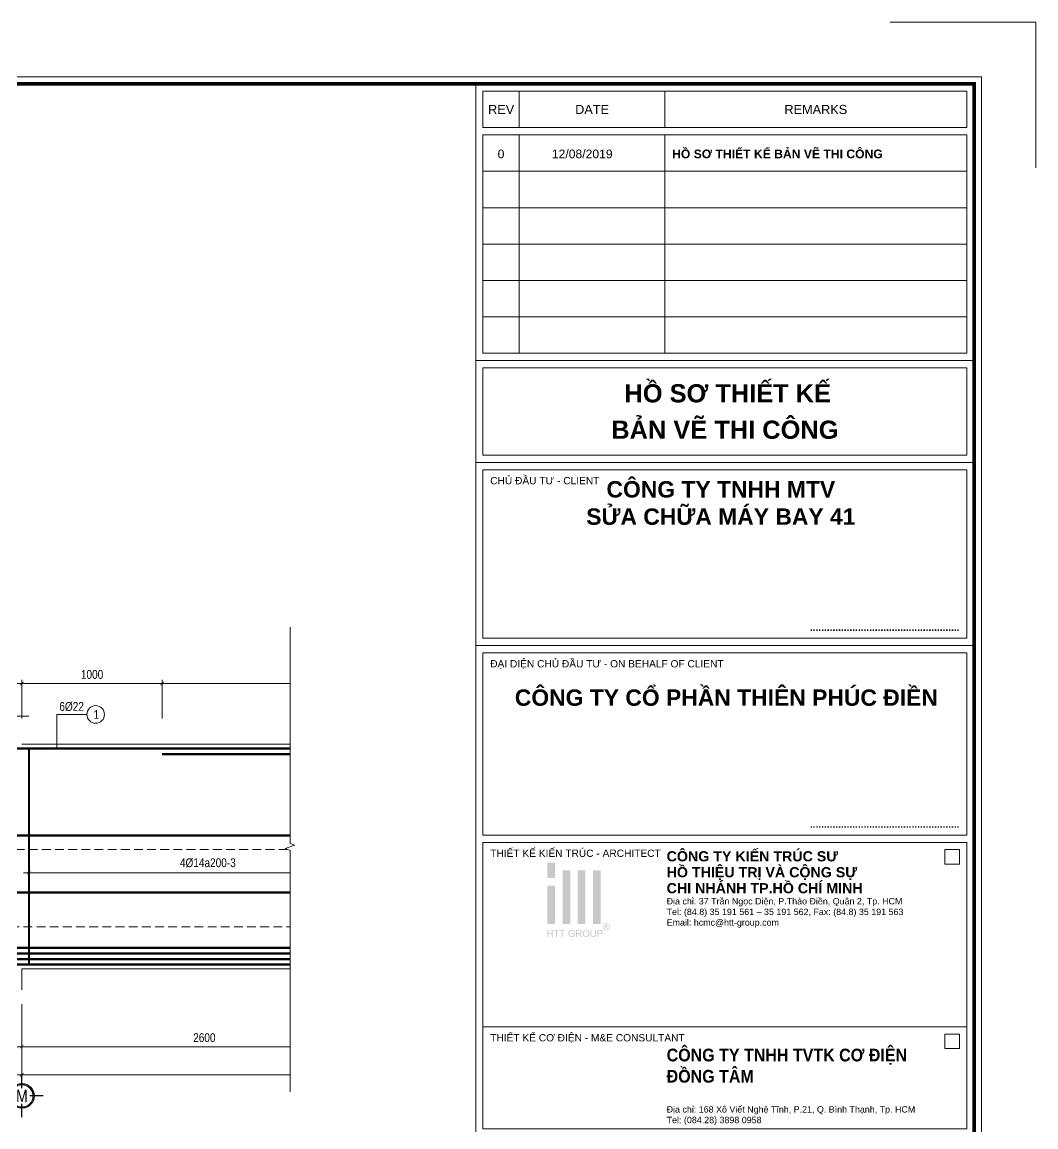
# Model space of a CAD drawing. Header units: millimetres. Extents: x 3014920 to 3563667, y -1638653 to -1356471.
# Drawn here: x 3316612 to 3323837, y -1593797 to -1585927 of the extents above; entities that cross this region are included whole.
import ezdxf
from ezdxf.enums import TextEntityAlignment as Align
from ezdxf.xclip import XClip

# ---------------------------------------------------------------- set-up
doc = ezdxf.new("R2010")
doc.units = ezdxf.units.MM
doc.header["$MEASUREMENT"] = 0
doc.header["$XCLIPFRAME"] = 0
doc.header["$PDMODE"] = 2
doc.linetypes.add('HIDDEN', pattern=[0.375, 0.25, -0.125])
doc.layers.get('0').update_dxf_attribs({"lineweight": 9})
doc.layers.get('Defpoints').update_dxf_attribs({"color": 10, "lineweight": 0})
for name, color, linetype, lineweight in [('2', 2, 'Continuous', 20), ('CDAI', 21, 'Continuous', 40), ('CTHEP', 50, 'Continuous', 50), ('DBAO', 90, 'Continuous', 13), ('DGIONG', 130, 'Continuous', 13), ('KTH', 154, 'Continuous', 9), ('Net khuat', 8, 'HIDDEN', 13), ('TEXT', 7, 'Continuous', 15), ('TEXT P X', 1, 'Continuous', 9)]:
    doc.layers.add(name, color=color, linetype=linetype, lineweight=lineweight)
doc.layers.add('8', color=8, linetype='Continuous')
doc.layers.add('CHG_XX_Khung ten$0$TKTC', color=1, linetype='Continuous')
doc.styles.add('CHG_XX_Khung ten$0$A1 BORDER$0$ARIAL', font='arial.ttf')
doc.styles.add('CHG_XX_Khung ten$0$A1 BORDER$0$Arial - Bold', font='arialbd.ttf', dxfattribs={"height": 2.5})
doc.styles.add('CHG_XX_Khung ten$0$A1 BORDER$0$Title Block DD$0$ARIAL', font='arial.ttf')
doc.styles.add('CHG_XX_Khung ten$0$A1 BORDER$0$Title Block DD$0$Arial - Bold', font='arialbd.ttf', dxfattribs={"height": 2.5})
doc.styles.add('CHG_XX_Khung ten$0$arial', font='arial.ttf')
doc.styles.add('CHG_XX_Khung ten$0$Arial - Bold', font='arialbd.ttf')
doc.styles.add('CHG_XX_Khung ten$0$ArialB', font='arialbd.ttf')
doc.styles.add('HELVECONDENSE', font='VHELVCN_0.TTF')
doc.styles.add('Star-HelCon', font='VHELVCN_0.TTF')
doc.styles.add('TTP-HelCon', font='VHELVCN_0.TTF')
doc.styles.add('VNI-HELVE-CONDENSE', font='VHELVCN_0.TTF')
doc.dimstyles.new('kc-25', dxfattribs={"dimtxt": 62.5, "dimasz": 20, "dimexe": 20, "dimexo": 50, "dimgap": 25, "dimtad": 3, "dimdec": 0, "dimzin": 0, "dimdsep": 46, "dimtxsty": 'VNI-HELVE-CONDENSE', "dimblk": 'DIM', "dimcen": 2.5, "dimclrd": 256, "dimclre": 154, "dimclrt": 7, "dimaunit": 1, "dimadec": 0, "dimazin": 0, "dimtfac": 1, "dimtdec": 0, "dimtix": 1, "dimtmove": 0, "dimatfit": 3, "dimldrblk": 'DOT', "dimfxl": 1, "dimtolj": 1, "dimtzin": 0, "dimarcsym": 0})
doc.dimstyles.new('TTP-25', dxfattribs={"dimscale": 25, "dimtxt": 2.5, "dimasz": 1, "dimexe": 1, "dimexo": 1, "dimgap": 0.09, "dimtad": 0, "dimdec": 4, "dimrnd": 1, "dimzin": 9, "dimdsep": 46, "dimtxsty": 'TTP-HelCon', "dimblk": 'ARCHTICK', "dimcen": 0.09, "dimdle": 1.5, "dimclrd": 256, "dimclre": 256, "dimclrt": 7, "dimadec": 0, "dimazin": 0, "dimtfac": 1, "dimtdec": 4, "dimtmove": 0, "dimatfit": 3, "dimldrblk": 'ARCHTICK', "dimfxl": 1, "dimtvp": 1, "dimtolj": 1, "dimtzin": 0, "dimarcsym": 0})

# ---------------------------------------------------------------- blocks, each defined once
blk = doc.blocks.new('dau truc')
blk.add_circle((0, 0), 180)
at = {"layer": '8'}
for p, q in [((0, 127), (0, 345)), ((-127, 0), (-345, 0)), ((0, -345), (0, -127)), ((345, 0), (127, 0))]:
    blk.add_line(p, q, dxfattribs=at)
blk.add_circle((0, 0), 200, dxfattribs=at)
at = {"layer": 'TEXT', "style": 'HELVECONDENSE'}
blk.add_attdef('A', text='', height=233, dxfattribs=at).set_placement((0, 0), align=Align.MIDDLE)
blk = doc.blocks.new('_ArchTick')
at = {"color": 0, "linetype": 'ByBlock', "const_width": 0.15}
blk.add_lwpolyline([(-0.5, -0.5), (0.5, 0.5)], dxfattribs=at)
blk = doc.blocks.new('*D2312')
at = {"layer": 'Defpoints', "color": 0, "transparency": 16777216}
for p in [(9920, -1797.3), (-2331, -1899.7), (9920, -2324.6)]:
    blk.add_point(p, dxfattribs=at)
at = {"layer": 'KTH', "lineweight": -2, "transparency": 16777216}
for p, q in [((9920, -1822.3), (9920, -2349.6)), ((-2331, -1924.7), (-2331, -2349.6)), ((-2368.5, -2324.6), (9957.5, -2324.6))]:
    blk.add_line(p, q, dxfattribs=at)
at = {"layer": 'KTH', "lineweight": -2, "transparency": 16777216, "xscale": 25, "yscale": 25, "zscale": 25, "rotation": 180}
blk.add_blockref('_ArchTick', (-2331, -2324.6), dxfattribs=at)
at = {"layer": 'KTH', "lineweight": -2, "transparency": 16777216, "xscale": 25, "yscale": 25, "zscale": 25}
blk.add_blockref('_ArchTick', (9920, -2324.6), dxfattribs=at)
at = {"layer": 'KTH', "color": 7, "transparency": 16777216, "insert": (3794.5, -2260.8), "char_height": 62.5, "attachment_point": 5, "style": 'TTP-HelCon'}
blk.add_mtext('\\A1;10450', dxfattribs=at)
blk = doc.blocks.new('*D2316')
at = {"layer": 'Defpoints', "color": 0, "transparency": 16777216}
for p in [(4370, -1899.7), (9920, -1899.7), (4370, -2124.7)]:
    blk.add_point(p, dxfattribs=at)
at = {"layer": 'KTH', "lineweight": -2, "transparency": 16777216}
for p, q in [((4370, -1924.7), (4370, -2149.7)), ((9920, -1924.7), (9920, -2149.7)), ((9957.5, -2124.7), (4332.5, -2124.7))]:
    blk.add_line(p, q, dxfattribs=at)
at = {"layer": 'KTH', "lineweight": -2, "transparency": 16777216, "xscale": 25, "yscale": 25, "zscale": 25, "rotation": 180}
blk.add_blockref('_ArchTick', (4370, -2124.7), dxfattribs=at)
at = {"layer": 'KTH', "lineweight": -2, "transparency": 16777216, "xscale": 25, "yscale": 25, "zscale": 25}
blk.add_blockref('_ArchTick', (9920, -2124.7), dxfattribs=at)
at = {"layer": 'KTH', "color": 7, "transparency": 16777216, "insert": (7145, -2060.8), "char_height": 62.5, "attachment_point": 5, "style": 'TTP-HelCon'}
blk.add_mtext('\\A1;5550', dxfattribs=at)
blk = doc.blocks.new('*D2319')
at = {"layer": 'Defpoints', "color": 0, "transparency": 16777216}
for p in [(9970, -709.4), (12520, -709.4), (12520, -885.1)]:
    blk.add_point(p, dxfattribs=at)
at = {"layer": 'KTH', "lineweight": -2, "transparency": 16777216}
for p, q in [((9970, -734.4), (9970, -910.1)), ((12520, -734.4), (12520, -910.1)), ((9932.5, -885.1), (12557.5, -885.1))]:
    blk.add_line(p, q, dxfattribs=at)
at = {"layer": 'KTH', "lineweight": -2, "transparency": 16777216, "xscale": 25, "yscale": 25, "zscale": 25, "rotation": 180}
blk.add_blockref('_ArchTick', (9970, -885.1), dxfattribs=at)
at = {"layer": 'KTH', "lineweight": -2, "transparency": 16777216, "xscale": 25, "yscale": 25, "zscale": 25}
blk.add_blockref('_ArchTick', (12520, -885.1), dxfattribs=at)
at = {"layer": 'KTH', "color": 7, "transparency": 16777216, "insert": (11245, -815.2), "char_height": 62.5, "attachment_point": 5, "style": 'TTP-HelCon'}
blk.add_mtext('\\A1;4Þ14a200-3', dxfattribs=at)
blk = doc.blocks.new('*D2320')
at = {"layer": 'Defpoints', "color": 0, "transparency": 16777216}
for p in [(10920, 463), (10920, 189), (15120.3, 189)]:
    blk.add_point(p, dxfattribs=at)
at = {"layer": 'KTH', "lineweight": -2, "transparency": 16777216}
for p, q in [((10920, 214), (10920, 488)), ((15120.3, 214), (15120.3, 488)), ((15157.8, 463), (10882.5, 463))]:
    blk.add_line(p, q, dxfattribs=at)
at = {"layer": 'KTH', "lineweight": -2, "transparency": 16777216, "xscale": 25, "yscale": 25, "zscale": 25, "rotation": 180}
blk.add_blockref('_ArchTick', (10920, 463), dxfattribs=at)
at = {"layer": 'KTH', "lineweight": -2, "transparency": 16777216, "xscale": 25, "yscale": 25, "zscale": 25}
blk.add_blockref('_ArchTick', (15120.3, 463), dxfattribs=at)
at = {"layer": 'KTH', "color": 7, "transparency": 16777216, "insert": (13020.2, 526.8), "char_height": 62.5, "attachment_point": 5, "style": 'TTP-HelCon'}
blk.add_mtext('\\A1;4200', dxfattribs=at)
blk = doc.blocks.new('*D2321')
at = {"layer": 'Defpoints', "color": 0, "transparency": 16777216}
for p in [(9920, 463), (9920, 189), (10920, 189)]:
    blk.add_point(p, dxfattribs=at)
at = {"layer": 'KTH', "lineweight": -2, "transparency": 16777216}
for p, q in [((9920, 214), (9920, 488)), ((10920, 214), (10920, 488)), ((10957.5, 463), (9882.5, 463))]:
    blk.add_line(p, q, dxfattribs=at)
at = {"layer": 'KTH', "lineweight": -2, "transparency": 16777216, "xscale": 25, "yscale": 25, "zscale": 25, "rotation": 180}
blk.add_blockref('_ArchTick', (9920, 463), dxfattribs=at)
at = {"layer": 'KTH', "lineweight": -2, "transparency": 16777216, "xscale": 25, "yscale": 25, "zscale": 25}
blk.add_blockref('_ArchTick', (10920, 463), dxfattribs=at)
at = {"layer": 'KTH', "color": 7, "transparency": 16777216, "insert": (10420, 526.8), "char_height": 62.5, "attachment_point": 5, "style": 'TTP-HelCon'}
blk.add_mtext('\\A1;1000', dxfattribs=at)
blk = doc.blocks.new('*D2323')
at = {"layer": 'Defpoints', "color": 0, "transparency": 16777216}
for p in [(9920, -1899.7), (12520, -1899.7), (9920, -2124.7)]:
    blk.add_point(p, dxfattribs=at)
at = {"layer": 'KTH', "lineweight": -2, "transparency": 16777216}
for p, q in [((9920, -1924.7), (9920, -2149.7)), ((12520, -1924.7), (12520, -2149.7)), ((12557.5, -2124.7), (9882.5, -2124.7))]:
    blk.add_line(p, q, dxfattribs=at)
at = {"layer": 'KTH', "lineweight": -2, "transparency": 16777216, "xscale": 25, "yscale": 25, "zscale": 25, "rotation": 180}
blk.add_blockref('_ArchTick', (9920, -2124.7), dxfattribs=at)
at = {"layer": 'KTH', "lineweight": -2, "transparency": 16777216, "xscale": 25, "yscale": 25, "zscale": 25}
blk.add_blockref('_ArchTick', (12520, -2124.7), dxfattribs=at)
at = {"layer": 'KTH', "color": 7, "transparency": 16777216, "insert": (11220, -2060.8), "char_height": 62.5, "attachment_point": 5, "style": 'TTP-HelCon'}
blk.add_mtext('\\A1;2600', dxfattribs=at)
blk = doc.blocks.new('*D2325')
at = {"layer": 'Defpoints', "color": 0, "transparency": 16777216}
for p in [(9920, 463), (5970, 189), (9920, 189)]:
    blk.add_point(p, dxfattribs=at)
at = {"layer": 'KTH', "lineweight": -2, "transparency": 16777216}
for p, q in [((5970, 214), (5970, 488)), ((9920, 214), (9920, 488)), ((5932.5, 463), (9957.5, 463))]:
    blk.add_line(p, q, dxfattribs=at)
at = {"layer": 'KTH', "lineweight": -2, "transparency": 16777216, "xscale": 25, "yscale": 25, "zscale": 25, "rotation": 180}
blk.add_blockref('_ArchTick', (5970, 463), dxfattribs=at)
at = {"layer": 'KTH', "lineweight": -2, "transparency": 16777216, "xscale": 25, "yscale": 25, "zscale": 25}
blk.add_blockref('_ArchTick', (9920, 463), dxfattribs=at)
at = {"layer": 'KTH', "color": 7, "transparency": 16777216, "insert": (7945, 526.8), "char_height": 62.5, "attachment_point": 5, "style": 'TTP-HelCon'}
blk.add_mtext('\\A1;3950', dxfattribs=at)
blk = doc.blocks.new('*D2327')
at = {"layer": 'Defpoints', "color": 0, "transparency": 16777216}
for p in [(9920, -1899.7), (16420.3, -1899.7), (9920, -2324.6)]:
    blk.add_point(p, dxfattribs=at)
at = {"layer": 'KTH', "lineweight": -2, "transparency": 16777216}
for p, q in [((9920, -1924.7), (9920, -2349.6)), ((16420.3, -1924.7), (16420.3, -2349.6)), ((16457.8, -2324.6), (9882.5, -2324.6))]:
    blk.add_line(p, q, dxfattribs=at)
at = {"layer": 'KTH', "lineweight": -2, "transparency": 16777216, "xscale": 25, "yscale": 25, "zscale": 25, "rotation": 180}
blk.add_blockref('_ArchTick', (9920, -2324.6), dxfattribs=at)
at = {"layer": 'KTH', "lineweight": -2, "transparency": 16777216, "xscale": 25, "yscale": 25, "zscale": 25}
blk.add_blockref('_ArchTick', (16420.3, -2324.6), dxfattribs=at)
at = {"layer": 'KTH', "color": 7, "transparency": 16777216, "insert": (13170.2, -2260.8), "char_height": 62.5, "attachment_point": 5, "style": 'TTP-HelCon'}
blk.add_mtext('\\A1;6500', dxfattribs=at)
blk = doc.blocks.new('DIM')
h = blk.add_hatch(color=1)
h.paths.add_polyline_path([(0.49, 0.29, 1), (0.29, 0.49), (-0.19, 0), (0.19, 0)])
h.paths.add_polyline_path([(0.19, 0), (-0.19, 0), (-0.49, -0.29, 1), (-0.29, -0.49)])
at = {"color": 9}
for p, q in [((-0.19, 0), (-1.5, 0)), ((0.19, 0), (1.5, 0))]:
    blk.add_line(p, q, dxfattribs=at)
at = {"color": 1}
for p, q in [((-0.49, -0.29), (0.29, 0.49)), ((-0.29, -0.49), (0.49, 0.29)), ((-0.19, 0), (0.19, 0))]:
    blk.add_line(p, q, dxfattribs=at)
blk.add_arc((-0.39, -0.39), 0.138, 135, 315, dxfattribs=at)
blk = doc.blocks.new('CHG_XX_Khung ten$0$A1 BORDER$0$HTT-Logo')
at = {"true_color": 0x134fb3}
h = blk.add_hatch(color=154, dxfattribs=at)
h.paths.add_polyline_path([(3, 29.1), (0, 29.1), (0, 23.1), (3, 23.1)])
h.paths.add_polyline_path([(3, 20.1), (0, 20.1), (0, 5.1), (3, 5.1)])
h.paths.add_polyline_path([(9, 26.1), (6, 26.1), (6, 5.1), (9, 5.1)])
h.paths.add_polyline_path([(15, 26.1), (12, 26.1), (12, 5.1), (15, 5.1)])
h.paths.add_polyline_path([(21, 26.1), (18, 26.1), (18, 5.1), (21, 5.1)])
h.paths.add_polyline_path([(2.12, 2.7), (1.76, 2.7), (1.76, 1.59), (0.36, 1.59), (0.36, 2.7), (0, 2.7), (0, 0), (0.36, 0), (0.36, 1.27), (1.76, 1.27), (1.76, 0), (2.12, 0)])
h.paths.add_polyline_path([(4.65, 2.7), (2.51, 2.7), (2.51, 2.38), (3.4, 2.38), (3.4, 0), (3.76, 0), (3.76, 2.38), (4.65, 2.38)])
h.paths.add_polyline_path([(6.95, 2.7), (4.81, 2.7), (4.81, 2.38), (5.7, 2.38), (5.7, 0), (6.06, 0), (6.06, 2.38), (6.95, 2.38)])
h.paths.add_polyline_path([(8.64, 1.36), (8.64, 1.41), (8.66, 1.58), (8.69, 1.75), (8.75, 1.9), (8.81, 2.03), (8.92, 2.17), (9.05, 2.28), (9.2, 2.37), (9.29, 2.39), (9.45, 2.43), (9.65, 2.44), (9.84, 2.42), (10, 2.37), (10.14, 2.29), (10.26, 2.18), (10.34, 2.03), (10.41, 1.86), (10.73, 1.95), (10.68, 2.11), (10.61, 2.26), (10.53, 2.39), (10.45, 2.47), (10.31, 2.57), (10.16, 2.65), (10.13, 2.66), (9.97, 2.71), (9.8, 2.74), (9.63, 2.75), (9.55, 2.74), (9.38, 2.73), (9.21, 2.7), (9.06, 2.65), (8.91, 2.58), (8.88, 2.56), (8.75, 2.47), (8.63, 2.36), (8.53, 2.23), (8.44, 2.07), (8.41, 1.99), (8.35, 1.84), (8.31, 1.68), (8.28, 1.51), (8.27, 1.34), (8.28, 1.26), (8.29, 1.09), (8.32, 0.92), (8.38, 0.77), (8.44, 0.62), (8.46, 0.58), (8.55, 0.44), (8.66, 0.32), (8.79, 0.21), (8.93, 0.12), (9, 0.09), (9.15, 0.03), (9.31, -0.01), (9.48, -0.04), (9.65, -0.05), (9.73, -0.04), (9.9, -0.03), (10.07, 0.01), (10.23, 0.06), (10.34, 0.11), (10.48, 0.18), (10.63, 0.27), (10.77, 0.38), (10.77, 1.38), (9.63, 1.38), (9.63, 1.06), (10.42, 1.06), (10.42, 0.56), (10.39, 0.53), (10.26, 0.45), (10.09, 0.37), (9.96, 0.32), (9.8, 0.29), (9.63, 0.28), (9.62, 0.28), (9.45, 0.29), (9.28, 0.33), (9.12, 0.4), (8.97, 0.49), (8.86, 0.61), (8.77, 0.75), (8.73, 0.85), (8.68, 1), (8.65, 1.17)])
h.paths.add_polyline_path([(13.16, 1.39), (13.28, 1.48), (13.3, 1.51), (13.39, 1.64), (13.44, 1.79), (13.46, 1.96), (13.46, 2.06), (13.42, 2.22), (13.35, 2.37), (13.31, 2.43), (13.19, 2.55), (13.05, 2.63), (13.01, 2.64), (12.87, 2.67), (12.7, 2.69), (12.5, 2.7), (11.3, 2.7), (11.3, 0), (11.66, 0), (11.66, 1.2), (12.07, 1.2), (12.11, 1.2), (12.28, 1.19), (12.44, 1.11), (12.49, 1.07), (12.62, 0.93), (12.67, 0.86), (12.77, 0.73), (12.88, 0.56), (13.23, 0), (13.68, 0), (13.21, 0.73), (13.13, 0.85), (13.03, 0.98), (12.92, 1.09), (12.86, 1.14), (12.7, 1.23), (12.86, 1.26), (13.03, 1.31)])
h.paths.add_polyline_path([(11.66, 1.51), (11.66, 2.4), (12.51, 2.4), (12.67, 2.39), (12.83, 2.35), (12.97, 2.27), (13.06, 2.13), (13.09, 1.96), (13.08, 1.87), (13.02, 1.72), (12.96, 1.64), (12.8, 1.55), (12.62, 1.52), (12.43, 1.51)], flags=16)
h.paths.add_polyline_path([(16.49, 1.43), (16.48, 1.6), (16.44, 1.77), (16.4, 1.92), (16.34, 2.07), (16.33, 2.09), (16.24, 2.23), (16.14, 2.36), (16.02, 2.47), (15.88, 2.57), (15.85, 2.59), (15.7, 2.66), (15.54, 2.71), (15.38, 2.74), (15.2, 2.75), (15.15, 2.75), (14.98, 2.73), (14.82, 2.7), (14.66, 2.64), (14.52, 2.57), (14.39, 2.48), (14.27, 2.37), (14.18, 2.26), (14.1, 2.14), (14.03, 2), (13.98, 1.84), (13.94, 1.68), (13.92, 1.5), (13.91, 1.31), (13.91, 1.29), (13.92, 1.12), (13.95, 0.96), (14, 0.8), (14.07, 0.64), (14.07, 0.62), (14.16, 0.48), (14.26, 0.35), (14.38, 0.23), (14.52, 0.14), (14.56, 0.12), (14.71, 0.04), (14.86, -0.01), (15.03, -0.04), (15.2, -0.05), (15.21, -0.05), (15.38, -0.03), (15.55, 0), (15.7, 0.05), (15.86, 0.12), (15.87, 0.13), (16.01, 0.22), (16.13, 0.33), (16.24, 0.46), (16.33, 0.61), (16.36, 0.69), (16.42, 0.84), (16.46, 1), (16.48, 1.17), (16.49, 1.35)])
h.paths.add_polyline_path([(14.28, 1.45), (14.3, 1.64), (14.34, 1.81), (14.4, 1.95), (14.47, 2.08), (14.57, 2.2), (14.73, 2.32), (14.88, 2.38), (15.04, 2.43), (15.21, 2.44), (15.38, 2.42), (15.54, 2.38), (15.69, 2.31), (15.82, 2.2), (15.93, 2.07), (16.01, 1.93), (16.04, 1.85), (16.09, 1.7), (16.12, 1.53), (16.12, 1.32), (16.11, 1.12), (16.08, 0.95), (16.03, 0.79), (15.96, 0.66), (15.86, 0.54), (15.8, 0.48), (15.67, 0.38), (15.53, 0.32), (15.37, 0.27), (15.2, 0.26), (15.12, 0.26), (14.95, 0.29), (14.8, 0.35), (14.67, 0.43), (14.54, 0.54), (14.45, 0.66), (14.37, 0.8), (14.32, 0.95), (14.29, 1.12), (14.28, 1.31)], flags=16)
h.paths.add_polyline_path([(17.31, 2.7), (16.96, 2.7), (16.96, 1.12), (16.96, 0.93), (16.98, 0.75), (17.02, 0.6), (17.06, 0.46), (17.07, 0.44), (17.15, 0.3), (17.27, 0.18), (17.4, 0.08), (17.51, 0.03), (17.67, -0.01), (17.84, -0.04), (18.02, -0.05), (18.2, -0.04), (18.37, -0.01), (18.52, 0.04), (18.66, 0.1), (18.68, 0.12), (18.81, 0.22), (18.91, 0.35), (18.99, 0.49), (19.02, 0.61), (19.06, 0.76), (19.07, 0.94), (19.08, 1.14), (19.08, 2.7), (18.72, 2.7), (18.72, 1.14), (18.72, 1.06), (18.71, 0.86), (18.68, 0.69), (18.62, 0.55), (18.55, 0.45), (18.49, 0.4), (18.36, 0.33), (18.19, 0.29), (17.99, 0.28), (17.92, 0.28), (17.75, 0.31), (17.6, 0.37), (17.46, 0.48), (17.38, 0.63), (17.34, 0.77), (17.32, 0.94), (17.31, 1.14)])
h.paths.add_polyline_path([(21.42, 1.25), (21.52, 1.34), (21.6, 1.45), (21.67, 1.59), (21.72, 1.75), (21.73, 1.92), (21.73, 1.97), (21.71, 2.13), (21.65, 2.29), (21.56, 2.44), (21.44, 2.55), (21.42, 2.56), (21.27, 2.63), (21.1, 2.67), (21.05, 2.68), (20.89, 2.7), (20.69, 2.7), (19.67, 2.7), (19.67, 0), (20.03, 0), (20.03, 1.1), (20.72, 1.1), (20.76, 1.1), (20.96, 1.11), (21.14, 1.14), (21.29, 1.19)])
h.paths.add_polyline_path([(20.03, 1.42), (20.03, 2.38), (20.72, 2.38), (20.93, 2.37), (21.06, 2.36), (21.16, 2.31), (21.28, 2.2), (21.34, 2.08), (21.37, 1.91), (21.36, 1.82), (21.31, 1.67), (21.22, 1.54), (21.09, 1.47), (20.93, 1.43), (20.73, 1.42)], flags=16)
h.paths.add_polyline_path([(23.87, 2.76), (24.01, 2.85), (24.13, 2.96), (24.24, 3.09), (24.33, 3.24), (24.35, 3.28), (24.42, 3.44), (24.47, 3.6), (24.5, 3.76), (24.51, 3.93), (24.51, 3.98), (24.49, 4.15), (24.46, 4.31), (24.4, 4.47), (24.33, 4.62), (24.29, 4.69), (24.19, 4.82), (24.08, 4.94), (23.95, 5.05), (23.81, 5.14), (23.77, 5.16), (23.61, 5.23), (23.45, 5.28), (23.29, 5.31), (23.12, 5.32), (23.08, 5.31), (22.92, 5.3), (22.76, 5.27), (22.6, 5.21), (22.44, 5.14), (22.38, 5.1), (22.24, 5.01), (22.12, 4.89), (22.01, 4.77), (21.92, 4.62), (21.89, 4.57), (21.82, 4.41), (21.77, 4.25), (21.74, 4.09), (21.73, 3.93), (21.73, 3.87), (21.75, 3.71), (21.79, 3.55), (21.84, 3.39), (21.92, 3.24), (21.95, 3.18), (22.05, 3.04), (22.16, 2.92), (22.29, 2.81), (22.43, 2.72), (22.48, 2.7), (22.64, 2.63), (22.79, 2.58), (22.96, 2.55), (23.12, 2.54), (23.18, 2.54), (23.34, 2.55), (23.5, 2.59), (23.66, 2.65), (23.82, 2.72)])
h.paths.add_polyline_path([(22.55, 2.92), (22.45, 2.98), (22.32, 3.09), (22.21, 3.21), (22.12, 3.35), (22.07, 3.44), (22.01, 3.6), (21.98, 3.76), (21.96, 3.93), (21.97, 4.03), (22, 4.19), (22.05, 4.35), (22.12, 4.51), (22.18, 4.61), (22.29, 4.73), (22.41, 4.85), (22.56, 4.94), (22.64, 4.98), (22.8, 5.04), (22.96, 5.07), (23.12, 5.09), (23.21, 5.08), (23.37, 5.06), (23.53, 5.01), (23.69, 4.94), (23.79, 4.88), (23.92, 4.77), (24.03, 4.65), (24.13, 4.51), (24.17, 4.41), (24.23, 4.25), (24.27, 4.09), (24.28, 3.93), (24.28, 3.83), (24.25, 3.67), (24.2, 3.51), (24.13, 3.35), (24.07, 3.25), (23.96, 3.13), (23.84, 3.01), (23.7, 2.92), (23.61, 2.87), (23.45, 2.81), (23.29, 2.78), (23.12, 2.77), (23.02, 2.77), (22.86, 2.8), (22.7, 2.85)], flags=16)
h.paths.add_polyline_path([(22.51, 3.16), (22.51, 4.65), (23.03, 4.65), (23.23, 4.64), (23.4, 4.62), (23.55, 4.52), (23.6, 4.47), (23.66, 4.31), (23.67, 4.25), (23.64, 4.09), (23.55, 3.96), (23.42, 3.87), (23.24, 3.82), (23.37, 3.75), (23.46, 3.64), (23.57, 3.47), (23.77, 3.16), (23.47, 3.16), (23.34, 3.39), (23.23, 3.58), (23.14, 3.7), (23.09, 3.74), (22.94, 3.79), (22.9, 3.79), (22.76, 3.79), (22.76, 3.16)], flags=0)
h.paths.add_polyline_path([(22.76, 4), (22.76, 4.45), (23.03, 4.45), (23.13, 4.45), (23.27, 4.42), (23.37, 4.35), (23.41, 4.21), (23.33, 4.06), (23.24, 4.02), (23.05, 4)], flags=0)
blk = doc.blocks.new('CHG_XX_Khung ten')
for p, q in [((687, 577), (687, 17)), ((687, 501), (824, 501)), ((687, 473), (824, 473)), ((687, 422.69), (824, 422.69))]:
    blk.add_line(p, q)
at = {"linetype": 'Continuous'}
for p, q in [((699, 575), (699, 565)), ((739, 575), (739, 565)), ((699, 563), (699, 503)), ((739, 563), (739, 503))]:
    blk.add_line(p, q, dxfattribs=at)
for points in [[(15, 579), (826, 579), (826, 15), (15, 15)], [(816, 362.62), (820, 362.62), (820, 366.62), (816, 366.62)], [(816, 311.93), (820, 311.93), (820, 315.93), (816, 315.93)]]:
    blk.add_lwpolyline(points, close=True)
at = {"color": 4, "linetype": 'Continuous', "const_width": 1}
blk.add_lwpolyline([(17, 577), (824, 577), (824, 17), (17, 17)], close=True, dxfattribs=at)
at = {"linetype": 'Continuous'}
for points in [[(822, 565), (689, 565), (689, 575), (822, 575)], [(822, 553), (689, 553), (689, 563), (822, 563)], [(822, 543), (689, 543), (689, 553), (822, 553)], [(822, 533), (689, 533), (689, 543), (822, 543)], [(822, 523), (689, 523), (689, 533), (822, 533)], [(822, 513), (689, 513), (689, 523), (822, 523)], [(822, 503), (689, 503), (689, 513), (822, 513)], [(689, 499), (822, 499), (822, 475), (689, 475)], [(689, 368.62), (822, 368.62), (822, 317.93), (689, 317.93)], [(689, 317.93), (822, 317.93), (822, 289.93), (689, 289.93)]]:
    blk.add_lwpolyline(points, close=True, dxfattribs=at)
at = {"layer": 'Defpoints', "color": 1, "ltscale": 2}
blk.add_lwpolyline([(800.94, 594), (841, 594), (841, 554)], dxfattribs=at)
at = {"xscale": 0.7, "yscale": 0.7, "zscale": 0.7}
blk.add_blockref('CHG_XX_Khung ten$0$A1 BORDER$0$HTT-Logo', (706.68, 342.64), dxfattribs=at)
for s, height, style, p in [('REV', 2.5, 'CHG_XX_Khung ten$0$A1 BORDER$0$ARIAL', (694, 570)), ('DATE', 2.5, 'CHG_XX_Khung ten$0$A1 BORDER$0$ARIAL', (719, 570)), ('REMARKS', 2.5, 'CHG_XX_Khung ten$0$A1 BORDER$0$ARIAL', (780.5, 570)), ('0', 2.39, 'CHG_XX_Khung ten$0$arial', (693.97, 557.78)), ('12/08/2019', 2.389, 'CHG_XX_Khung ten$0$arial', (716.29, 557.78))]:
    blk.add_text(s, height=height, dxfattribs=dict(style=style)).set_placement(p, align=Align.MIDDLE_CENTER)
for s, height, style, p in [('HỒ SƠ THIẾT KẾ BẢN VẼ THI CÔNG', 2.3887, 'CHG_XX_Khung ten$0$ArialB', (741, 557.78)), ('CHỦ ĐẦU TƯ - CLIENT', 2, 'CHG_XX_Khung ten$0$A1 BORDER$0$Title Block DD$0$ARIAL', (691, 468)), ('ĐẠI DIỆN CHỦ ĐẦU TƯ - ON BEHALF OF CLIENT ', 2, 'CHG_XX_Khung ten$0$A1 BORDER$0$Title Block DD$0$ARIAL', (691, 417.69)), ('THIẾT KẾ KIẾN TRÚC - ARCHITECT', 2, 'CHG_XX_Khung ten$0$A1 BORDER$0$ARIAL', (691, 365.62)), ('THIẾT KẾ CƠ ĐIỆN - M&E CONSULTANT', 2, 'CHG_XX_Khung ten$0$A1 BORDER$0$ARIAL', (691, 314.93))]:
    blk.add_text(s, height=height, dxfattribs=dict(style=style)).set_placement(p, align=Align.MIDDLE_LEFT)
at = {"style": 'CHG_XX_Khung ten$0$A1 BORDER$0$Title Block DD$0$Arial - Bold'}
for p in [(820, 427.69), (820, 373.62)]:
    blk.add_text('.....................................................', height=2, dxfattribs=at).set_placement(p, align=Align.MIDDLE_RIGHT)
at = {"ltscale": 10, "insert": (739.49, 366.19), "char_height": 2.8, "width": 76.248, "attachment_point": 1, "line_spacing_factor": 0.938532, "style": 'CHG_XX_Khung ten$0$A1 BORDER$0$Arial - Bold'}
blk.add_mtext('CÔNG TY KIẾN TRÚC SƯ\\PHỒ THIỆU TRỊ VÀ CỘNG SỰ\\PCHI NHÁNH TP.HỒ CHÍ MINH', dxfattribs=at)
at = {"ltscale": 10}
for s, insert, char_height, width, attachment_point, style in [('Địa chỉ: 37 Trần Ngọc Diện, P.Thảo Điền, Quận 2, Tp. HCM\\PTel: (84.8) 35 191 561 – 35 191 562, Fax: (84.8) 35 191 563\\PEmail: hcmc@htt-group.com', (739.49, 345.2), 1.75, 83.001, 7, 'CHG_XX_Khung ten$0$A1 BORDER$0$ARIAL'), ('{\\W0.9;CÔNG TY TNHH TVTK CƠ ĐIỆN \\PĐỒNG TÂM}', (739.49, 311.93), 3.5, 76.248, 1, 'CHG_XX_Khung ten$0$A1 BORDER$0$Arial - Bold'), ('\\pt8.75;Địa chỉ: 168 Xô Viết Nghệ Tĩnh, P.21, Q. Bình Thạnh, Tp. HCM \\P\\ptz;Tel: (084.28) 3898 0958', (739.49, 290.93), 1.75, 83.001, 7, 'CHG_XX_Khung ten$0$A1 BORDER$0$ARIAL')]:
    blk.add_mtext(s, dxfattribs=dict(at, insert=insert, char_height=char_height, width=width, attachment_point=attachment_point, style=style))
at = {"layer": 'CHG_XX_Khung ten$0$TKTC', "style": 'CHG_XX_Khung ten$0$Arial - Bold'}
for s, p in [('HỒ SƠ THIẾT KẾ', (756.29, 492)), ('BẢN VẼ THI CÔNG', (755.5, 482))]:
    blk.add_text(s, height=5, dxfattribs=at).set_placement(p, align=Align.MIDDLE_CENTER)
at = {"ltscale": 10, "char_height": 4.5, "attachment_point": 2, "style": 'CHG_XX_Khung ten$0$A1 BORDER$0$Title Block DD$0$Arial - Bold', "bg_fill": 2}
for s, insert, width in [('CÔNG TY TNHH MTV\\PSỬA CHỮA MÁY BAY 41', (754.39, 467.87), 83.001), ('CÔNG TY CỔ PHẦN THIÊN PHÚC ĐIỀN', (755.91, 410.64), 121.2929)]:
    blk.add_mtext(s, dxfattribs=dict(at, insert=insert, width=width))
at = {"linetype": 'Continuous'}
for points in [[(689, 471), (822, 471), (822, 424.69), (689, 424.69)], [(689, 420.69), (822, 420.69), (822, 370.62), (689, 370.62)]]:
    blk.add_lwpolyline(points, close=True, dxfattribs=at)
blk = doc.blocks.new('2X-24')
at = {"layer": 'CDAI'}
blk.add_lwpolyline([(9969.98953, -0.01737), (9969.98953, -1540.01737)], dxfattribs=at)
at = {"layer": 'CTHEP'}
for p, q in [((16355.88119, -619.39129), (-2969.98634, -619.39129)), ((16355.88119, -1026.66667), (-2969.98634, -1026.66667)), ((-2994.67283, -1540), (16385.32766, -1539.99999))]:
    blk.add_line(p, q, dxfattribs=at)
for points in [[(-2994.69233, -500.01337), (-2994.69233, 0), (16385.34716, 0)], [(10919.98953, -40), (15120.32015, -40)], [(4369.98956, -1419.99999), (12519.98953, -1419.99999)], [(4369.98956, -1459.99999), (12519.98953, -1459.99999)], [(4369.98956, -1500), (12519.98953, -1500)]]:
    blk.add_lwpolyline(points, dxfattribs=at)
at = {"layer": 'DBAO', "linetype": 'Continuous'}
blk.add_line((9919.99117, 30), (16120.32571, 30), dxfattribs=at)
at = {"layer": 'DBAO', "linetype": 'Continuous', "flags": 128}
blk.add_lwpolyline([(16420.32766, -1570), (9919.99117, -1570), (9919.99117, -1720)], dxfattribs=at)
at = {"layer": 'DGIONG', "linetype": 'Continuous', "elevation": 0, "flags": 128}
blk.add_lwpolyline([(9969.99117, 230), (8669.99117, 230), (8657.49117, 195.65653), (8632.49117, 264.34347), (8619.99117, 230), (7175.13337, 230)], dxfattribs=at)
at = {"layer": 'DGIONG'}
blk.add_circle((10446.1734, 242.13159), 62.5, dxfattribs=at)
at = {"layer": 'Net khuat', "ltscale": 250}
for p, q in [((3968.99117, -720), (16118.99117, -720)), ((8618.98939, -1270), (16120.32571, -1270))]:
    blk.add_line(p, q, dxfattribs=at)
at = {"layer": '2', "ltscale": 300}
ref = blk.add_blockref('dau truc', (9919.99117, -2475.49672), dxfattribs=dict(at, xscale=0.4367131292819977, yscale=0.4367131292819977, zscale=0.4367131292819977))
ref.add_attrib('A', 'M', dxfattribs={"layer": 'TEXT', "height": 87.5, "style": 'HELVECONDENSE'}).set_placement((9919.99117, -2475.49672), align=Align.MIDDLE)
at = {"layer": 'TEXT', "style": 'TTP-HelCon'}
blk.add_text('6Þ22', height=62.5, dxfattribs=at).set_placement((10186.76141, 267.98454, 0))
at = {"layer": 'TEXT', "style": 'Star-HelCon'}
blk.add_text('1', height=62.5, dxfattribs=at).set_placement((10450.34007, 242.13159), align=Align.MIDDLE)
at = {"layer": 'KTH'}
for base, p1, p2, picture, middle in [((9919.99117, 462.99694), (5969.99117, 188.99233), (9919.99117, 188.99233), '*D2325', (7944.99117, 526.83027)), ((4369.98956, -2124.67645), (9919.99117, -1899.67645), (4369.98956, -1899.67645), '*D2316', (7144.99037, -2060.84312)), ((9919.99117, -2124.67645), (12519.98953, -1899.67645), (9919.99117, -1899.67645), '*D2323', (11219.99035, -2060.84312))]:
    dim = blk.add_linear_dim(base=base, p1=p1, p2=p2, angle=180, dimstyle='TTP-25', override={"dimtmove": 1}, dxfattribs=at)
    dim.commit()
    dim.dimension.update_dxf_attribs({"geometry": picture, "text_midpoint": middle})
for base, p1, p2, picture, middle in [((9919.99117, 462.99694), (10919.98953, 188.99233), (9919.99117, 188.99233), '*D2321', (10419.99035, 526.83027)), ((10919.98953, 462.99694), (15120.32015, 188.99233), (10919.98953, 188.99233), '*D2320', (13020.15484, 526.83027)), ((9919.99117, -2324.63219), (16420.32571, -1899.67645), (9919.99117, -1899.67645), '*D2327', (13170.15844, -2260.79885))]:
    dim = blk.add_linear_dim(base=base, p1=p1, p2=p2, dimstyle='TTP-25', override={"dimtmove": 1}, dxfattribs=at)
    dim.commit()
    dim.dimension.update_dxf_attribs({"geometry": picture, "text_midpoint": middle})
dim = blk.add_linear_dim(base=(12519.98953, -885.10788), p1=(9969.98953, -709.37838), p2=(12519.98953, -709.37838), text='4Þ14a200-3', dimstyle='TTP-25', override={"dimtmove": 1}, dxfattribs=at)
dim.commit()
dim.dimension.update_dxf_attribs({"geometry": '*D2319', "text_midpoint": (11244.98953, -815.19121)})
dim = blk.add_linear_dim(base=(9919.99117, -2324.63219), p1=(-2331.00883, -1899.67645), p2=(9919.99117, -1797.33571), angle=180, text='10450', dimstyle='TTP-25', override={"dimtmove": 1}, dxfattribs=at)
dim.commit()
dim.dimension.update_dxf_attribs({"geometry": '*D2312', "text_midpoint": (3794.49117, -2260.79885)})
at = {"layer": 'DGIONG'}
blk.add_leader([(10168.24957, 0), (10168.24938, 242.13159), (10383.6734, 242.13159)], dimstyle='kc-25', override={"dimtad": 0, "dimldrblk": 'ArchTick', "dimfxl": 100, "dimarcsym": 1}, dxfattribs=at)

msp = doc.modelspace()

# ---------------------------------------------------------------- linework, layer by layer
at = {"layer": 'DGIONG', "linetype": 'Continuous', "elevation": 0, "flags": 128}
msp.add_lwpolyline([(3318522.53113, -1593547.2896), (3318522.53135, -1591827.36383), (3318488.18788, -1591814.86383), (3318556.87482, -1591789.86383), (3318522.53135, -1591777.36383), (3318522.53116, -1590236.3743)], dxfattribs=at)

# ---------------------------------------------------------------- block references
at = {"layer": 'TEXT P X', "color": 5}
ref = msp.add_blockref('2X-24', (3306690.94067, -1591101.08209), dxfattribs=at)
XClip(ref).set_block_clipping_path([(-3864.7061409168, -2749.978821906), (11831.5905849528, 718.2824846089)])

# ---------------------------------------------------------------- next in the draw order: block references
at = {"color": 5, "xscale": 25.92478421704392, "yscale": 25.92478421704392, "zscale": 25.92478421704392}
msp.add_blockref('CHG_XX_Khung ten', (3302034.29319, -1601326.46106), dxfattribs=at)

doc.saveas('drawing.dxf')
